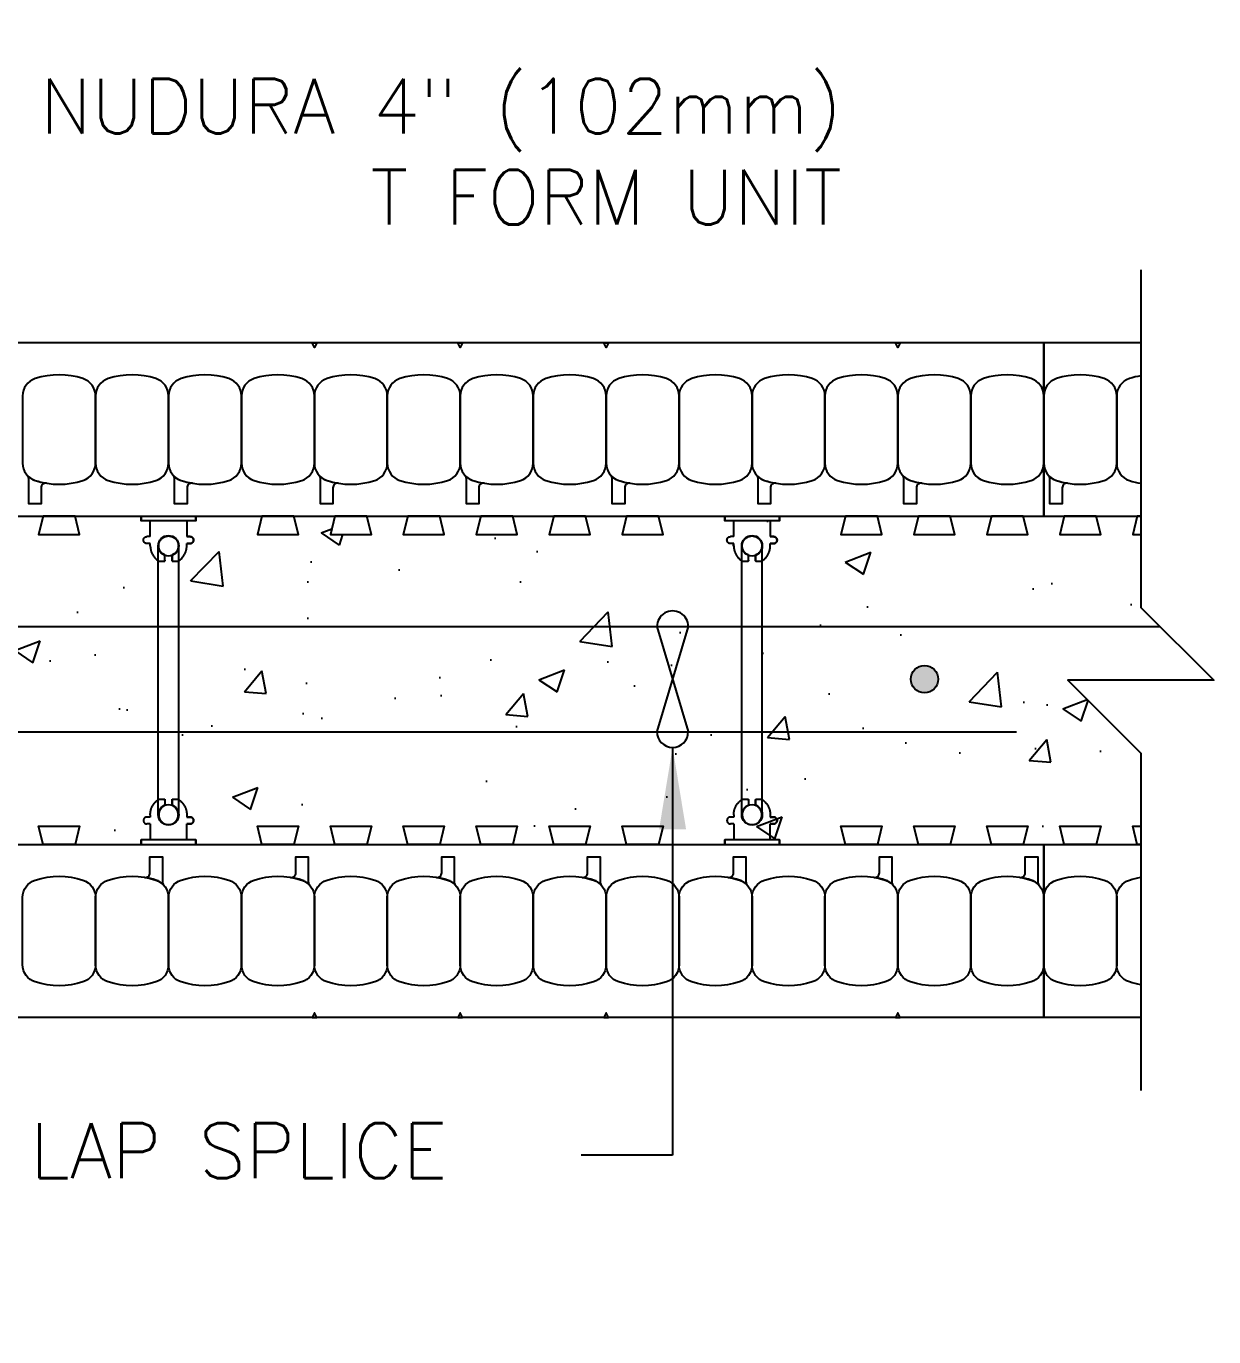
# Model space of a CAD drawing. Header units: inches. Extents: x 349.7 to 382.6, y 97.4 to 155.9.
# Drawn here: x 366.33 to 382.61, y 120.91 to 138.88 of the extents above; entities that cross this region are included whole.
import ezdxf

# ---------------------------------------------------------------- set-up
doc = ezdxf.new("R2010")
doc.units = ezdxf.units.IN
doc.header["$MEASUREMENT"] = 0
for name, color, linetype in [('HATCH', 12, 'Continuous'), ('line25', 2, 'Continuous'), ('LINE3', 3, 'Continuous'), ('LINE50', 5, 'Continuous'), ('LINE65', 3, 'Continuous'), ('LINE9', 9, 'Continuous'), ('TEXT', 4, 'Continuous')]:
    doc.layers.add(name, color=color, linetype=linetype)
doc.styles.add('DIM', font='romans.shx', dxfattribs={"width": 0.7})
doc.styles.add('ROMANS', font='romans.shx', dxfattribs={"height": 0.75})
doc.dimstyles.new('ext_12', dxfattribs={"dimscale": 12, "dimtxt": 0.09375, "dimasz": 0.09375, "dimexe": 0.09375, "dimexo": 0.0625, "dimgap": 0.0625, "dimtad": 1, "dimzin": 3, "dimdsep": 46, "dimlunit": 4, "dimtxsty": 'DIM', "dimcen": 0.09, "dimdle": 0.09375, "dimclrt": 4, "dimadec": 0, "dimazin": 0, "dimtfac": 1, "dimtmove": 2, "dimatfit": 3, "dimfxl": 0, "dimfrac": 2, "dimtolj": 1, "dimtzin": 0, "dimarcsym": 0})

# ---------------------------------------------------------------- blocks, each defined once
blk = doc.blocks.new('Connector')
at = {"layer": 'LINE9'}
for p, q in [((0.062, -0.375), (0.062, 0.375)), ((0.281, 0.25), (0.062, 0.25))]:
    blk.add_line(p, q, dxfattribs=at)
for points, weights in [([(0.007, 0.375), (0.004, 0.375), (0, 0.375)], [1, 0.972587069138, 0.950305488115]), ([(0.327, 0.343), (0.308, 0.343), (0.281, 0.317), (0.281, 0.297)], [1, 0.85355339, 0.85355339, 1]), ([(0.328, 0.343), (0.327, 0.343), (0.327, 0.343)], [1, 0.70710678, 1]), ([(0.375, 0.297), (0.375, 0.317), (0.348, 0.343), (0.329, 0.343)], [1, 0.85355339, 0.85355339, 1]), ([(0.406, 0.25), (0.546, 0.25), (0.619, 0.131)], [0.958404415409, 0.794674173519, 0.864651571113]), ([(0.619, 0.052), (0.612, 0.049), (0.604, 0.049)], [0.83615024178, 0.892081430621, 1]), ([(0.619, -0.131), (0.546, -0.25), (0.406, -0.25)], [0.864651574428, 0.794674169686, 0.958404415195]), ([(0.604, -0.049), (0.612, -0.049), (0.619, -0.052)], [1, 0.89208144177, 0.836150253337]), ([(0.281, -0.297), (0.281, -0.317), (0.308, -0.343), (0.327, -0.343)], [1, 0.85355339, 0.85355339, 1]), ([(0.327, -0.343), (0.281, -0.343), (0.281, -0.297)], [1, 0.70710678, 1]), ([(0.329, -0.343), (0.348, -0.343), (0.375, -0.317), (0.375, -0.297)], [1, 0.85355339, 0.85355339, 1]), ([(0.375, -0.297), (0.375, -0.343), (0.329, -0.343)], [1, 0.70710678, 1]), ([(0, -0.375), (0.004, -0.375), (0.007, -0.375)], [0.950305488115, 0.972587069138, 1])]:
    blk.add_rational_spline(points, weights, degree=2, dxfattribs=at)
for points, degree in [([(0, 0.375), (0.002, 0.375), (0.005, 0.375), (0.007, 0.375)], 3), ([(0.007, 0.375), (0.021, 0.375), (0.051, 0.375), (0.062, 0.375), (0.062, 0.375)], 3), ([(0.281, 0.25), (0.281, 0.297)], 1), ([(0.327, 0.343), (0.327, 0.343), (0.328, 0.343), (0.328, 0.343)], 3), ([(0.328, 0.343), (0.329, 0.343), (0.329, 0.343), (0.329, 0.343)], 3), ([(0.375, 0.25), (0.375, 0.297)], 1), ([(0.406, 0.25), (0.375, 0.25)], 1), ([(0.406, 0.25), (0.406, 0.25)], 1), ([(0.406, 0.25), (0.406, 0.25)], 1), ([(0.406, 0.25), (0.406, 0.25)], 1), ([(0.406, 0.25), (0.406, 0.25)], 1), ([(0.406, 0.25), (0.406, 0.25)], 1), ([(0.406, 0.25), (0.406, 0.25)], 1), ([(0.406, 0.25), (0.406, 0.25)], 1), ([(0.406, 0.25), (0.406, 0.25)], 1), ([(0.406, 0.25), (0.406, 0.25)], 1), ([(0.406, 0.25), (0.406, 0.25)], 1), ([(0.406, 0.25), (0.406, 0.25)], 1), ([(0.406, 0.25), (0.406, 0.25)], 1), ([(0.406, 0.25), (0.406, 0.25)], 1), ([(0.406, 0.25), (0.406, 0.25)], 1), ([(0.406, 0.25), (0.406, 0.25)], 1), ([(0.406, 0.25), (0.406, 0.25)], 1), ([(0.406, 0.25), (0.406, 0.25)], 1), ([(0.406, 0.25), (0.406, 0.25)], 1), ([(0.406, 0.25), (0.406, 0.25)], 1), ([(0.406, 0.25), (0.406, 0.25)], 1), ([(0.406, 0.25), (0.406, 0.25)], 1), ([(0.406, 0.25), (0.406, 0.25)], 1), ([(0.406, 0.25), (0.406, 0.25)], 1), ([(0.406, 0.25), (0.406, 0.25)], 1), ([(0.604, 0.049), (0.532, 0.049)], 1), ([(0.532, 0.049), (0.532, 0.049)], 1), ([(0.532, 0.049), (0.532, 0.049)], 1), ([(0.532, 0.049), (0.532, 0.049)], 1), ([(0.532, 0.049), (0.532, 0.049)], 1), ([(0.532, 0.049), (0.532, 0.049)], 1), ([(0.532, 0.049), (0.532, 0.049)], 1), ([(0.532, 0.049), (0.532, 0.049)], 1), ([(0.532, 0.049), (0.532, 0.049)], 1), ([(0.532, 0.049), (0.532, 0.049)], 1), ([(0.532, 0.049), (0.532, 0.049)], 1), ([(0.604, 0.049), (0.609, 0.049), (0.614, 0.05), (0.619, 0.052)], 3), ([(0.604, 0.049), (0.604, 0.049)], 1), ([(0.604, 0.049), (0.604, 0.049)], 1), ([(0.604, 0.049), (0.604, 0.049)], 1), ([(0.604, 0.049), (0.604, 0.049)], 1), ([(0.619, 0.131), (0.619, 0.052)], 1), ([(0.619, 0.131), (0.619, 0.131)], 1), ([(0.619, 0.131), (0.619, 0.131)], 1), ([(0.619, 0.131), (0.619, 0.131)], 1), ([(0.619, 0.131), (0.619, 0.131)], 1), ([(0.532, -0.049), (0.604, -0.049)], 1), ([(0.604, -0.049), (0.58, -0.049), (0.556, -0.049), (0.532, -0.049)], 3), ([(0.532, -0.049), (0.532, -0.049)], 1), ([(0.532, -0.049), (0.532, -0.049)], 1), ([(0.532, -0.049), (0.532, -0.049)], 1), ([(0.532, -0.049), (0.532, -0.049)], 1), ([(0.619, -0.052), (0.614, -0.05), (0.609, -0.049), (0.604, -0.049)], 3), ([(0.604, -0.049), (0.604, -0.049)], 1), ([(0.604, -0.049), (0.604, -0.049)], 1), ([(0.604, -0.049), (0.604, -0.049)], 1), ([(0.604, -0.049), (0.604, -0.049)], 1), ([(0.604, -0.049), (0.604, -0.049)], 1), ([(0.604, -0.049), (0.604, -0.049)], 1), ([(0.604, -0.049), (0.604, -0.049)], 1), ([(0.604, -0.049), (0.604, -0.049)], 1), ([(0.619, -0.052), (0.619, -0.131)], 1), ([(0.619, -0.131), (0.619, -0.131)], 1), ([(0.619, -0.131), (0.619, -0.131)], 1), ([(0.619, -0.131), (0.619, -0.131)], 1), ([(0.619, -0.131), (0.619, -0.131)], 1), ([(0.062, -0.25), (0.281, -0.25)], 1), ([(0.281, -0.297), (0.281, -0.25)], 1), ([(0.281, -0.25), (0.281, -0.297)], 1), ([(0.328, -0.343), (0.328, -0.343), (0.327, -0.343), (0.327, -0.343)], 3), ([(0.329, -0.343), (0.329, -0.343), (0.329, -0.343), (0.328, -0.343)], 3), ([(0.375, -0.25), (0.375, -0.297)], 1), ([(0.375, -0.297), (0.375, -0.25)], 1), ([(0.406, -0.25), (0.375, -0.25)], 1), ([(0.406, -0.25), (0.406, -0.25)], 1), ([(0.406, -0.25), (0.406, -0.25)], 1), ([(0.406, -0.25), (0.406, -0.25)], 1), ([(0.406, -0.25), (0.406, -0.25)], 1), ([(0.406, -0.25), (0.406, -0.25)], 1), ([(0.406, -0.25), (0.406, -0.25)], 1), ([(0.406, -0.25), (0.406, -0.25)], 1), ([(0.406, -0.25), (0.406, -0.25)], 1), ([(0.406, -0.25), (0.406, -0.25)], 1), ([(0.406, -0.25), (0.406, -0.25)], 1), ([(0.406, -0.25), (0.406, -0.25)], 1), ([(0.007, -0.375), (0.005, -0.375), (0.002, -0.375), (0, -0.375)], 3), ([(0.062, -0.375), (0.062, -0.375), (0.051, -0.375), (0.021, -0.375), (0.007, -0.375)], 3)]:
    blk.add_open_spline(points, degree=degree, dxfattribs=at)
for points, weights, knots in [([(0.062, 0.375), (0.062, 0.375), (0.046, 0.375), (0.03, 0.375), (0.007, 0.375)], [0.868718858569, 0.861102746415, 1, 0.861102734288, 0.868718859898], [0, 0, 0, 0.5, 0.5, 1, 1, 1]), ([(0.532, 0.049), (0.472, 0.203), (0.333, 0.113), (0.157, 0), (0.333, -0.113), (0.472, -0.203), (0.532, -0.049)], [0.899508922286, 0.599718215298, 1, 0.54226024, 1, 0.599718224335, 0.899508908749], [0, 0, 0, 0.318112, 0.318112, 0.681888, 0.681888, 1, 1, 1]), ([(0.007, -0.375), (0.03, -0.375), (0.046, -0.375), (0.062, -0.375), (0.062, -0.375)], [0.868718859319, 0.861102739573, 1, 0.861102742958, 0.868718858948], [0, 0, 0, 0.5, 0.5, 1, 1, 1])]:
    blk.add_rational_spline(points, weights, degree=2, knots=knots, dxfattribs=at)
blk = doc.blocks.new('WEB_4_CENTRE_TOP')
for p, q in [((3.688, 0.141), (0, 0.141)), ((3.688, -0.141), (0, -0.141))]:
    blk.add_line(p, q)
for centre in [(0, 0), (3.688, 0)]:
    blk.add_circle(centre, 0.141)

msp = doc.modelspace()

# ---------------------------------------------------------------- hatches: boundary and pattern name
at = {"layer": 'HATCH'}
h = msp.add_hatch(dxfattribs=at)
h.set_pattern_fill('AR-CONC', color=256, scale=0.5, style=0)
h.set_pattern_definition([(50, (82.9807, 17.8947), (3.5863, -0.31376), [0.375, -4.125]), (355, (82.9807, 17.8947), (-0.693757, 3.76096), [0.3, -3.3]), (100.4514, (83.2795, 17.8685), (2.892547, 3.447198), [0.3187, -3.50571]), (46.1842, (82.9807, 18.8947), (5.336205, -0.827595), [0.5625, -6.1875]), (96.6356, (83.4254, 18.8257), (4.67331, 4.87059), [0.47805, -5.258565]), (351.1842, (82.9807, 18.8947), (4.67331, 4.87059), [0.45, -4.95]), (21, (83.4807, 18.6447), (2.984535, -2.013094), [0.375, -4.125]), (326, (83.4807, 18.6447), (1.216577, 3.62575), [0.3, -3.3]), (71.4514, (83.7294, 18.477), (4.201113, 1.612652), [0.3187, -3.50571]), (37.5, (82.9807, 17.8947), (0.0607993, 1.6644693), [0, -3.26, 0, -3.35, 0, -3.3125]), (7.5, (82.9807, 17.8947), (1.315348, 1.972059), [0, -1.91, 0, -3.185, 0, -1.2625]), (327.5, (81.8657, 17.8947), (2.669112, -0.1127744), [0, -1.25, 0, -3.9, 0, -5.175]), (317.5, (81.3657, 17.8947), (2.915931, 0.500525), [0, -1.625, 0, -2.59, 0, -3.675])])
edge = h.paths.add_edge_path()
edge.add_line((381.6133, 127.9125), (381.6133, 128.9125))
edge.add_line((381.6133, 128.9125), (380.6133, 129.9125))
edge.add_line((380.6133, 129.9125), (382.6133, 129.9125))
edge.add_line((382.6133, 129.9125), (381.6133, 130.9125))
edge.add_line((381.6133, 130.9125), (381.6133, 131.9125))
edge.add_line((381.6133, 131.9125), (381.5011, 131.9125))
edge.add_line((381.5011, 131.9125), (381.5635, 132.1625))
edge.add_line((381.5635, 132.1625), (381.0011, 132.1625))
edge.add_line((381.0011, 132.1625), (381.0635, 131.9125))
edge.add_line((381.0635, 131.9125), (380.5011, 131.9125))
edge.add_line((380.5011, 131.9125), (380.5635, 132.1625))
edge.add_line((380.5635, 132.1625), (380.2823, 132.1625))
edge.add_line((380.2823, 132.1625), (380.0011, 132.1625))
edge.add_line((380.0011, 132.1625), (380.0635, 131.9125))
edge.add_line((380.0635, 131.9125), (379.5011, 131.9125))
edge.add_line((379.5011, 131.9125), (379.5635, 132.1625))
edge.add_line((379.5635, 132.1625), (379.0011, 132.1625))
edge.add_line((379.0011, 132.1625), (379.0635, 131.9125))
edge.add_line((379.0635, 131.9125), (378.5011, 131.9125))
edge.add_line((378.5011, 131.9125), (378.5635, 132.1625))
edge.add_line((378.5635, 132.1625), (378.0011, 132.1625))
edge.add_line((378.0011, 132.1625), (378.0635, 131.9125))
edge.add_line((378.0635, 131.9125), (377.5011, 131.9125))
edge.add_line((377.5011, 131.9125), (377.5635, 132.1625))
edge.add_line((377.5635, 132.1625), (375.0011, 132.1625))
edge.add_line((375.0011, 132.1625), (375.0635, 131.9125))
edge.add_line((375.0635, 131.9125), (374.5011, 131.9125))
edge.add_line((374.5011, 131.9125), (374.5635, 132.1625))
edge.add_line((374.5635, 132.1625), (374.0011, 132.1625))
edge.add_line((374.0011, 132.1625), (374.0635, 131.9125))
edge.add_line((374.0635, 131.9125), (373.5011, 131.9125))
edge.add_line((373.5011, 131.9125), (373.5635, 132.1625))
edge.add_line((373.5635, 132.1625), (373.0011, 132.1625))
edge.add_line((373.0011, 132.1625), (373.0635, 131.9125))
edge.add_line((373.0635, 131.9125), (372.5011, 131.9125))
edge.add_line((372.5011, 131.9125), (372.5635, 132.1625))
edge.add_line((372.5635, 132.1625), (372.0011, 132.1625))
edge.add_line((372.0011, 132.1625), (372.0635, 131.9125))
edge.add_line((372.0635, 131.9125), (371.5011, 131.9125))
edge.add_line((371.5011, 131.9125), (371.5635, 132.1625))
edge.add_line((371.5635, 132.1625), (371.0011, 132.1625))
edge.add_line((371.0011, 132.1625), (371.0635, 131.9125))
edge.add_line((371.0635, 131.9125), (370.5011, 131.9125))
edge.add_line((370.5011, 131.9125), (370.5635, 132.1625))
edge.add_line((370.5635, 132.1625), (370.0011, 132.1625))
edge.add_line((370.0011, 132.1625), (370.0635, 131.9125))
edge.add_line((370.0635, 131.9125), (369.5011, 131.9125))
edge.add_line((369.5011, 131.9125), (369.5635, 132.1625))
edge.add_line((369.5635, 132.1625), (367.0011, 132.1625))
edge.add_line((367.0011, 132.1625), (367.0635, 131.9125))
edge.add_line((367.0635, 131.9125), (366.5011, 131.9125))
edge.add_line((366.5011, 131.9125), (366.5635, 132.1625))
edge.add_line((366.5635, 132.1625), (366.0011, 132.1625))
edge.add_line((366.0011, 132.1625), (366.0635, 131.9125))
edge.add_line((366.0635, 131.9125), (365.5011, 131.9125))
edge.add_line((365.5011, 131.9125), (365.5635, 132.1625))
edge.add_line((365.5635, 132.1625), (365.0011, 132.1625))
edge.add_line((365.0011, 132.1625), (365.0635, 131.9125))
edge.add_line((365.0635, 131.9125), (364.5011, 131.9125))
edge.add_line((364.5011, 131.9125), (364.5635, 132.1625))
edge.add_line((364.5635, 132.1625), (364.0011, 132.1625))
edge.add_line((364.0011, 132.1625), (364.0635, 131.9125))
edge.add_line((364.0635, 131.9125), (363.5011, 131.9125))
edge.add_line((363.5011, 131.9125), (363.5635, 132.1625))
edge.add_line((363.5635, 132.1625), (363.0011, 132.1625))
edge.add_line((363.0011, 132.1625), (363.0635, 131.9125))
edge.add_line((363.0635, 131.9125), (362.5011, 131.9125))
edge.add_line((362.5011, 131.9125), (362.5635, 132.1625))
edge.add_line((362.5635, 132.1625), (362.0011, 132.1625))
edge.add_line((362.0011, 132.1625), (362.0635, 131.9125))
edge.add_line((362.0635, 131.9125), (361.5011, 131.9125))
edge.add_line((361.5011, 131.9125), (361.5635, 132.1625))
edge.add_line((361.5635, 132.1625), (358.7823, 132.1625))
edge.add_arc((358.7823, 133.4125), 1.25, 180, 270, ccw=False)
edge.add_line((357.5323, 133.4125), (357.5323, 136.1936))
edge.add_line((357.5323, 136.1936), (357.2823, 136.1313))
edge.add_line((357.2823, 136.1313), (357.2823, 136.6936))
edge.add_line((357.2823, 136.6936), (357.5323, 136.6313))
edge.add_line((357.5323, 136.6313), (357.5323, 137.1936))
edge.add_line((357.5323, 137.1936), (357.2823, 137.1313))
edge.add_line((357.2823, 137.1313), (357.2823, 137.6936))
edge.add_line((357.2823, 137.6936), (357.5323, 137.6313))
edge.add_line((357.5323, 137.6313), (357.5323, 138.1936))
edge.add_line((357.5323, 138.1936), (357.2823, 138.1313))
edge.add_line((357.2823, 138.1313), (357.2823, 138.6936))
edge.add_line((357.2823, 138.6936), (357.5323, 138.6313))
edge.add_line((357.5323, 138.6313), (357.5323, 139.1936))
edge.add_line((357.5323, 139.1936), (357.2823, 139.1313))
edge.add_line((357.2823, 139.1313), (357.2823, 139.6936))
edge.add_line((357.2823, 139.6936), (357.5323, 139.6313))
edge.add_line((357.5323, 139.6313), (357.5323, 140.1936))
edge.add_line((357.5323, 140.1936), (357.2823, 140.1313))
edge.add_line((357.2823, 140.1313), (357.2823, 140.6936))
edge.add_line((357.2823, 140.6936), (357.5323, 140.6313))
edge.add_line((357.5323, 140.6313), (357.5323, 141.1936))
edge.add_line((357.5323, 141.1936), (357.2823, 141.1313))
edge.add_line((357.2823, 141.1313), (357.2823, 141.6936))
edge.add_line((357.2823, 141.6936), (357.5323, 141.6313))
edge.add_line((357.5323, 141.6313), (357.5323, 144.1936))
edge.add_line((357.5323, 144.1936), (357.2823, 144.1313))
edge.add_line((357.2823, 144.1313), (357.2823, 144.6936))
edge.add_line((357.2823, 144.6936), (357.5323, 144.6313))
edge.add_line((357.5323, 144.6313), (357.5323, 145.1936))
edge.add_line((357.5323, 145.1936), (357.2823, 145.1313))
edge.add_line((357.2823, 145.1313), (357.2823, 145.6936))
edge.add_line((357.2823, 145.6936), (357.5323, 145.6313))
edge.add_line((357.5323, 145.6313), (357.5323, 146.1936))
edge.add_line((357.5323, 146.1936), (357.2823, 146.1313))
edge.add_line((357.2823, 146.1313), (357.2823, 146.6936))
edge.add_line((357.2823, 146.6936), (357.5323, 146.6313))
edge.add_line((357.5323, 146.6313), (357.5323, 147.1936))
edge.add_line((357.5323, 147.1936), (357.2823, 147.1313))
edge.add_line((357.2823, 147.1313), (357.2823, 147.6936))
edge.add_line((357.2823, 147.6936), (357.5323, 147.6313))
edge.add_line((357.5323, 147.6313), (357.5323, 148.1936))
edge.add_line((357.5323, 148.1936), (357.2823, 148.1313))
edge.add_line((357.2823, 148.1313), (357.2823, 148.6936))
edge.add_line((357.2823, 148.6936), (357.5323, 148.6313))
edge.add_line((357.5323, 148.6313), (357.5323, 149.1936))
edge.add_line((357.5323, 149.1936), (357.2823, 149.1313))
edge.add_line((357.2823, 149.1313), (357.2823, 149.6936))
edge.add_line((357.2823, 149.6936), (357.5323, 149.6313))
edge.add_line((357.5323, 149.6313), (357.5323, 152.1936))
edge.add_line((357.5323, 152.1936), (357.2823, 152.1313))
edge.add_line((357.2823, 152.1313), (357.2823, 152.6936))
edge.add_line((357.2823, 152.6936), (357.5323, 152.6313))
edge.add_line((357.5323, 152.6313), (357.5323, 153.1936))
edge.add_line((357.5323, 153.1936), (357.2823, 153.1313))
edge.add_line((357.2823, 153.1313), (357.2823, 153.6936))
edge.add_line((357.2823, 153.6936), (357.5323, 153.6313))
edge.add_line((357.5323, 153.6313), (357.5323, 154.1936))
edge.add_line((357.5323, 154.1936), (357.2823, 154.1313))
edge.add_line((357.2823, 154.1313), (357.2823, 154.6936))
edge.add_line((357.2823, 154.6936), (357.5323, 154.6313))
edge.add_line((357.5323, 154.6313), (357.5323, 154.9125))
edge.add_line((357.5323, 154.9125), (356.2822, 154.9125))
edge.add_line((356.2822, 154.9125), (355.2822, 153.9125))
edge.add_line((355.2822, 153.9125), (355.2822, 155.9125))
edge.add_line((355.2822, 155.9125), (354.2822, 154.9125))
edge.add_line((354.2822, 154.9125), (353.0323, 154.9125))
edge.add_line((353.0323, 154.9125), (353.0323, 154.6313))
edge.add_line((353.0323, 154.6313), (353.2823, 154.6936))
edge.add_line((353.2823, 154.6936), (353.2823, 154.1313))
edge.add_line((353.2823, 154.1313), (353.0323, 154.1936))
edge.add_line((353.0323, 154.1936), (353.0323, 153.6313))
edge.add_line((353.0323, 153.6313), (353.2823, 153.6936))
edge.add_line((353.2823, 153.6936), (353.2823, 153.1313))
edge.add_line((353.2823, 153.1313), (353.0323, 153.1936))
edge.add_line((353.0323, 153.1936), (353.0323, 152.6313))
edge.add_line((353.0323, 152.6313), (353.2823, 152.6936))
edge.add_line((353.2823, 152.6936), (353.2823, 152.1313))
edge.add_line((353.2823, 152.1313), (353.0323, 152.1936))
edge.add_line((353.0323, 152.1936), (353.0323, 149.6313))
edge.add_line((353.0323, 149.6313), (353.2823, 149.6936))
edge.add_line((353.2823, 149.6936), (353.2823, 149.1313))
edge.add_line((353.2823, 149.1313), (353.0323, 149.1936))
edge.add_line((353.0323, 149.1936), (353.0323, 148.6313))
edge.add_line((353.0323, 148.6313), (353.2823, 148.6936))
edge.add_line((353.2823, 148.6936), (353.2823, 148.1313))
edge.add_line((353.2823, 148.1313), (353.0323, 148.1936))
edge.add_line((353.0323, 148.1936), (353.0323, 147.6313))
edge.add_line((353.0323, 147.6313), (353.2823, 147.6936))
edge.add_line((353.2823, 147.6936), (353.2823, 147.1313))
edge.add_line((353.2823, 147.1313), (353.0323, 147.1936))
edge.add_line((353.0323, 147.1936), (353.0323, 146.6313))
edge.add_line((353.0323, 146.6313), (353.2823, 146.6936))
edge.add_line((353.2823, 146.6936), (353.2823, 146.1313))
edge.add_line((353.2823, 146.1313), (353.0323, 146.1936))
edge.add_line((353.0323, 146.1936), (353.0323, 145.6313))
edge.add_line((353.0323, 145.6313), (353.2823, 145.6936))
edge.add_line((353.2823, 145.6936), (353.2823, 145.1313))
edge.add_line((353.2823, 145.1313), (353.0323, 145.1936))
edge.add_line((353.0323, 145.1936), (353.0323, 144.6313))
edge.add_line((353.0323, 144.6313), (353.2823, 144.6936))
edge.add_line((353.2823, 144.6936), (353.2823, 144.1313))
edge.add_line((353.2823, 144.1313), (353.0323, 144.1936))
edge.add_line((353.0323, 144.1936), (353.0323, 141.6313))
edge.add_line((353.0323, 141.6313), (353.2823, 141.6936))
edge.add_line((353.2823, 141.6936), (353.2823, 141.1313))
edge.add_line((353.2823, 141.1313), (353.0323, 141.1936))
edge.add_line((353.0323, 141.1936), (353.0323, 140.6313))
edge.add_line((353.0323, 140.6313), (353.2823, 140.6936))
edge.add_line((353.2823, 140.6936), (353.2823, 140.1313))
edge.add_line((353.2823, 140.1313), (353.0323, 140.1936))
edge.add_line((353.0323, 140.1936), (353.0323, 139.6313))
edge.add_line((353.0323, 139.6313), (353.2823, 139.6936))
edge.add_line((353.2823, 139.6936), (353.2823, 139.1313))
edge.add_line((353.2823, 139.1313), (353.0323, 139.1936))
edge.add_line((353.0323, 139.1936), (353.0323, 138.9125))
edge.add_line((353.0323, 138.9125), (353.0323, 138.9125))
edge.add_line((353.0323, 138.9125), (353.0323, 138.6313))
edge.add_line((353.0323, 138.6313), (353.2823, 138.6936))
edge.add_line((353.2823, 138.6936), (353.2823, 138.1313))
edge.add_line((353.2823, 138.1313), (353.0323, 138.1936))
edge.add_line((353.0323, 138.1936), (353.0323, 137.6313))
edge.add_line((353.0323, 137.6313), (353.2823, 137.6936))
edge.add_line((353.2823, 137.6936), (353.2823, 137.1313))
edge.add_line((353.2823, 137.1313), (353.0323, 137.1936))
edge.add_line((353.0323, 137.1936), (353.0323, 136.6313))
edge.add_line((353.0323, 136.6313), (353.2823, 136.6936))
edge.add_line((353.2823, 136.6936), (353.2823, 136.1313))
edge.add_line((353.2823, 136.1313), (353.0323, 136.1936))
edge.add_line((353.0323, 136.1936), (353.0323, 133.9125))
edge.add_line((353.0323, 133.9125), (353.4073, 133.9125))
edge.add_arc((359.2982, 134.4776), 5.918, 185.47947, 223.26364)
edge.add_arc((353.5323, 129.051), 2, 25.51609, 43.26364, ccw=False)
edge.add_arc((353.5323, 130.774), 2, 316.73636, 334.48391, ccw=False)
edge.add_arc((359.2982, 125.3474), 5.918, 136.73636, 174.52053)
edge.add_line((353.4073, 125.9125), (353.0323, 125.9125))
edge.add_line((353.0323, 125.9125), (353.0323, 123.6313))
edge.add_line((353.0323, 123.6313), (353.2823, 123.6936))
edge.add_line((353.2823, 123.6936), (353.2823, 123.1313))
edge.add_line((353.2823, 123.1313), (353.0323, 123.1936))
edge.add_line((353.0323, 123.1936), (353.0323, 122.6313))
edge.add_line((353.0323, 122.6313), (353.2823, 122.6936))
edge.add_line((353.2823, 122.6936), (353.2823, 122.1313))
edge.add_line((353.2823, 122.1313), (353.0323, 122.1936))
edge.add_line((353.0323, 122.1936), (353.0323, 121.6313))
edge.add_line((353.0323, 121.6313), (353.2823, 121.6936))
edge.add_line((353.2823, 121.6936), (353.2823, 121.1313))
edge.add_line((353.2823, 121.1313), (353.0323, 121.1936))
edge.add_line((353.0323, 121.1936), (353.0323, 120.9125))
edge.add_line((353.0323, 120.9125), (353.0323, 120.9125))
edge.add_line((353.0323, 120.9125), (353.0323, 120.6313))
edge.add_line((353.0323, 120.6313), (353.2823, 120.6936))
edge.add_line((353.2823, 120.6936), (353.2823, 120.1313))
edge.add_line((353.2823, 120.1313), (353.0323, 120.1936))
edge.add_line((353.0323, 120.1936), (353.0323, 119.6313))
edge.add_line((353.0323, 119.6313), (353.2823, 119.6936))
edge.add_line((353.2823, 119.6936), (353.2823, 119.1313))
edge.add_line((353.2823, 119.1313), (353.0323, 119.1936))
edge.add_line((353.0323, 119.1936), (353.0323, 118.6313))
edge.add_line((353.0323, 118.6313), (353.2823, 118.6936))
edge.add_line((353.2823, 118.6936), (353.2823, 118.1313))
edge.add_line((353.2823, 118.1313), (353.0323, 118.1936))
edge.add_line((353.0323, 118.1936), (353.0323, 115.6313))
edge.add_line((353.0323, 115.6313), (353.2823, 115.6936))
edge.add_line((353.2823, 115.6936), (353.2823, 115.1313))
edge.add_line((353.2823, 115.1313), (353.0323, 115.1936))
edge.add_line((353.0323, 115.1936), (353.0323, 114.6313))
edge.add_line((353.0323, 114.6313), (353.2823, 114.6936))
edge.add_line((353.2823, 114.6936), (353.2823, 114.1313))
edge.add_line((353.2823, 114.1313), (353.0323, 114.1936))
edge.add_line((353.0323, 114.1936), (353.0323, 113.6313))
edge.add_line((353.0323, 113.6313), (353.2823, 113.6936))
edge.add_line((353.2823, 113.6936), (353.2823, 113.1313))
edge.add_line((353.2823, 113.1313), (353.0323, 113.1936))
edge.add_line((353.0323, 113.1936), (353.0323, 112.6313))
edge.add_line((353.0323, 112.6313), (353.2823, 112.6936))
edge.add_line((353.2823, 112.6936), (353.2823, 112.1313))
edge.add_line((353.2823, 112.1313), (353.0323, 112.1936))
edge.add_line((353.0323, 112.1936), (353.0323, 111.6313))
edge.add_line((353.0323, 111.6313), (353.2823, 111.6936))
edge.add_line((353.2823, 111.6936), (353.2823, 111.1313))
edge.add_line((353.2823, 111.1313), (353.0323, 111.1936))
edge.add_line((353.0323, 111.1936), (353.0323, 110.6313))
edge.add_line((353.0323, 110.6313), (353.2823, 110.6936))
edge.add_line((353.2823, 110.6936), (353.2823, 110.1313))
edge.add_line((353.2823, 110.1313), (353.0323, 110.1936))
edge.add_line((353.0323, 110.1936), (353.0323, 107.6313))
edge.add_line((353.0323, 107.6313), (353.2823, 107.6936))
edge.add_line((353.2823, 107.6936), (353.2823, 107.1313))
edge.add_line((353.2823, 107.1313), (353.0323, 107.1936))
edge.add_line((353.0323, 107.1936), (353.0323, 106.6313))
edge.add_line((353.0323, 106.6313), (353.2823, 106.6936))
edge.add_line((353.2823, 106.6936), (353.2823, 106.1313))
edge.add_line((353.2823, 106.1313), (353.0323, 106.1936))
edge.add_line((353.0323, 106.1936), (353.0323, 105.6313))
edge.add_line((353.0323, 105.6313), (353.2823, 105.6936))
edge.add_line((353.2823, 105.6936), (353.2823, 105.1313))
edge.add_line((353.2823, 105.1313), (353.0323, 105.1936))
edge.add_line((353.0323, 105.1936), (353.0323, 104.9125))
edge.add_line((353.0323, 104.9125), (354.2823, 104.9125))
edge.add_line((354.2823, 104.9125), (355.2823, 105.9125))
edge.add_line((355.2823, 105.9125), (355.2823, 103.9125))
edge.add_line((355.2823, 103.9125), (356.2823, 104.9125))
edge.add_line((356.2823, 104.9125), (357.5323, 104.9125))
edge.add_line((357.5323, 104.9125), (357.5323, 105.1936))
edge.add_line((357.5323, 105.1936), (357.2823, 105.1313))
edge.add_line((357.2823, 105.1313), (357.2823, 105.6936))
edge.add_line((357.2823, 105.6936), (357.5323, 105.6313))
edge.add_line((357.5323, 105.6313), (357.5323, 106.1936))
edge.add_line((357.5323, 106.1936), (357.2823, 106.1313))
edge.add_line((357.2823, 106.1313), (357.2823, 106.6936))
edge.add_line((357.2823, 106.6936), (357.5323, 106.6313))
edge.add_line((357.5323, 106.6313), (357.5323, 107.1936))
edge.add_line((357.5323, 107.1936), (357.2823, 107.1313))
edge.add_line((357.2823, 107.1313), (357.2823, 107.6936))
edge.add_line((357.2823, 107.6936), (357.5323, 107.6313))
edge.add_line((357.5323, 107.6313), (357.5323, 110.1936))
edge.add_line((357.5323, 110.1936), (357.2823, 110.1313))
edge.add_line((357.2823, 110.1313), (357.2823, 110.6936))
edge.add_line((357.2823, 110.6936), (357.5323, 110.6313))
edge.add_line((357.5323, 110.6313), (357.5323, 111.1936))
edge.add_line((357.5323, 111.1936), (357.2823, 111.1313))
edge.add_line((357.2823, 111.1313), (357.2823, 111.6936))
edge.add_line((357.2823, 111.6936), (357.5323, 111.6313))
edge.add_line((357.5323, 111.6313), (357.5323, 112.1936))
edge.add_line((357.5323, 112.1936), (357.2823, 112.1313))
edge.add_line((357.2823, 112.1313), (357.2823, 112.6936))
edge.add_line((357.2823, 112.6936), (357.5323, 112.6313))
edge.add_line((357.5323, 112.6313), (357.5323, 113.1936))
edge.add_line((357.5323, 113.1936), (357.2823, 113.1313))
edge.add_line((357.2823, 113.1313), (357.2823, 113.6936))
edge.add_line((357.2823, 113.6936), (357.5323, 113.6313))
edge.add_line((357.5323, 113.6313), (357.5323, 114.1936))
edge.add_line((357.5323, 114.1936), (357.2823, 114.1313))
edge.add_line((357.2823, 114.1313), (357.2823, 114.6936))
edge.add_line((357.2823, 114.6936), (357.5323, 114.6313))
edge.add_line((357.5323, 114.6313), (357.5323, 115.1936))
edge.add_line((357.5323, 115.1936), (357.2823, 115.1313))
edge.add_line((357.2823, 115.1313), (357.2823, 115.6936))
edge.add_line((357.2823, 115.6936), (357.5323, 115.6313))
edge.add_line((357.5323, 115.6313), (357.5323, 118.1936))
edge.add_line((357.5323, 118.1936), (357.2823, 118.1313))
edge.add_line((357.2823, 118.1313), (357.2823, 118.6936))
edge.add_line((357.2823, 118.6936), (357.5323, 118.6313))
edge.add_line((357.5323, 118.6313), (357.5323, 119.1936))
edge.add_line((357.5323, 119.1936), (357.2823, 119.1313))
edge.add_line((357.2823, 119.1313), (357.2823, 119.6936))
edge.add_line((357.2823, 119.6936), (357.5323, 119.6313))
edge.add_line((357.5323, 119.6313), (357.5323, 120.1936))
edge.add_line((357.5323, 120.1936), (357.2823, 120.1313))
edge.add_line((357.2823, 120.1313), (357.2823, 120.6936))
edge.add_line((357.2823, 120.6936), (357.5323, 120.6313))
edge.add_line((357.5323, 120.6313), (357.5323, 121.1936))
edge.add_line((357.5323, 121.1936), (357.2823, 121.1313))
edge.add_line((357.2823, 121.1313), (357.2823, 121.6936))
edge.add_line((357.2823, 121.6936), (357.5323, 121.6313))
edge.add_line((357.5323, 121.6313), (357.5323, 122.1936))
edge.add_line((357.5323, 122.1936), (357.2823, 122.1313))
edge.add_line((357.2823, 122.1313), (357.2823, 122.6936))
edge.add_line((357.2823, 122.6936), (357.5323, 122.6313))
edge.add_line((357.5323, 122.6313), (357.5323, 123.1936))
edge.add_line((357.5323, 123.1936), (357.2823, 123.1313))
edge.add_line((357.2823, 123.1313), (357.2823, 123.6936))
edge.add_line((357.2823, 123.6936), (357.5323, 123.6313))
edge.add_line((357.5323, 123.6313), (357.5323, 126.4125))
edge.add_arc((358.7823, 126.4125), 1.25, 90, 180, ccw=False)
edge.add_line((358.7823, 127.6625), (361.5635, 127.6625))
edge.add_line((361.5635, 127.6625), (361.5011, 127.9125))
edge.add_line((361.5011, 127.9125), (362.0635, 127.9125))
edge.add_line((362.0635, 127.9125), (362.0011, 127.6625))
edge.add_line((362.0011, 127.6625), (362.5635, 127.6625))
edge.add_line((362.5635, 127.6625), (362.5011, 127.9125))
edge.add_line((362.5011, 127.9125), (363.0635, 127.9125))
edge.add_line((363.0635, 127.9125), (363.0011, 127.6625))
edge.add_line((363.0011, 127.6625), (363.5635, 127.6625))
edge.add_line((363.5635, 127.6625), (363.5011, 127.9125))
edge.add_line((363.5011, 127.9125), (364.0635, 127.9125))
edge.add_line((364.0635, 127.9125), (364.0011, 127.6625))
edge.add_line((364.0011, 127.6625), (364.5635, 127.6625))
edge.add_line((364.5635, 127.6625), (364.5011, 127.9125))
edge.add_line((364.5011, 127.9125), (365.0635, 127.9125))
edge.add_line((365.0635, 127.9125), (365.0011, 127.6625))
edge.add_line((365.0011, 127.6625), (365.5635, 127.6625))
edge.add_line((365.5635, 127.6625), (365.5011, 127.9125))
edge.add_line((365.5011, 127.9125), (366.0635, 127.9125))
edge.add_line((366.0635, 127.9125), (366.0011, 127.6625))
edge.add_line((366.0011, 127.6625), (366.5635, 127.6625))
edge.add_line((366.5635, 127.6625), (366.5011, 127.9125))
edge.add_line((366.5011, 127.9125), (367.0635, 127.9125))
edge.add_line((367.0635, 127.9125), (367.0011, 127.6625))
edge.add_line((367.0011, 127.6625), (369.5635, 127.6625))
edge.add_line((369.5635, 127.6625), (369.5011, 127.9125))
edge.add_line((369.5011, 127.9125), (370.0635, 127.9125))
edge.add_line((370.0635, 127.9125), (370.0011, 127.6625))
edge.add_line((370.0011, 127.6625), (370.5635, 127.6625))
edge.add_line((370.5635, 127.6625), (370.5011, 127.9125))
edge.add_line((370.5011, 127.9125), (371.0635, 127.9125))
edge.add_line((371.0635, 127.9125), (371.0011, 127.6625))
edge.add_line((371.0011, 127.6625), (371.5635, 127.6625))
edge.add_line((371.5635, 127.6625), (371.5011, 127.9125))
edge.add_line((371.5011, 127.9125), (372.0635, 127.9125))
edge.add_line((372.0635, 127.9125), (372.0011, 127.6625))
edge.add_line((372.0011, 127.6625), (372.5635, 127.6625))
edge.add_line((372.5635, 127.6625), (372.5011, 127.9125))
edge.add_line((372.5011, 127.9125), (373.0635, 127.9125))
edge.add_line((373.0635, 127.9125), (373.0011, 127.6625))
edge.add_line((373.0011, 127.6625), (373.5635, 127.6625))
edge.add_line((373.5635, 127.6625), (373.5011, 127.9125))
edge.add_line((373.5011, 127.9125), (374.0635, 127.9125))
edge.add_line((374.0635, 127.9125), (374.0011, 127.6625))
edge.add_line((374.0011, 127.6625), (374.5635, 127.6625))
edge.add_line((374.5635, 127.6625), (374.5011, 127.9125))
edge.add_line((374.5011, 127.9125), (375.0635, 127.9125))
edge.add_line((375.0635, 127.9125), (375.0011, 127.6625))
edge.add_line((375.0011, 127.6625), (377.5635, 127.6625))
edge.add_line((377.5635, 127.6625), (377.5011, 127.9125))
edge.add_line((377.5011, 127.9125), (378.0635, 127.9125))
edge.add_line((378.0635, 127.9125), (378.0011, 127.6625))
edge.add_line((378.0011, 127.6625), (378.5635, 127.6625))
edge.add_line((378.5635, 127.6625), (378.5011, 127.9125))
edge.add_line((378.5011, 127.9125), (379.0635, 127.9125))
edge.add_line((379.0635, 127.9125), (379.0011, 127.6625))
edge.add_line((379.0011, 127.6625), (379.5635, 127.6625))
edge.add_line((379.5635, 127.6625), (379.5011, 127.9125))
edge.add_line((379.5011, 127.9125), (380.0635, 127.9125))
edge.add_line((380.0635, 127.9125), (380.0011, 127.6625))
edge.add_line((380.0011, 127.6625), (380.5635, 127.6625))
edge.add_line((380.5635, 127.6625), (380.5011, 127.9125))
edge.add_line((380.5011, 127.9125), (381.0635, 127.9125))
edge.add_line((381.0635, 127.9125), (381.0011, 127.6625))
edge.add_line((381.0011, 127.6625), (381.5635, 127.6625))
edge.add_line((381.5635, 127.6625), (381.5011, 127.9125))
edge.add_line((381.5011, 127.9125), (381.6133, 127.9125))
at = {"layer": 'LINE3'}
msp.add_hatch(color=256, dxfattribs=at).paths.add_polyline_path([(378.8336, 129.928, 1), (378.4586, 129.928, 1)])

# ---------------------------------------------------------------- linework, layer by layer
at = {"layer": 'line25'}
for p, q in [((358.7823, 132.1625), (380.2823, 132.1625)), ((380.2823, 132.1625), (381.6133, 132.1625)), ((375.4083, 130.649), (374.9784, 129.2082)), ((374.9784, 130.649), (375.4083, 129.2082)), ((358.7823, 127.6625), (380.2823, 127.6625)), ((380.2823, 127.6625), (381.6133, 127.6625))]:
    msp.add_line(p, q, dxfattribs=at)
for points in [[(366.5635, 132.1625), (366.5011, 131.9125), (367.0635, 131.9125), (367.0011, 132.1625)], [(369.5635, 132.1625), (369.5011, 131.9125), (370.0635, 131.9125), (370.0011, 132.1625)], [(370.5635, 132.1625), (370.5011, 131.9125), (371.0635, 131.9125), (371.0011, 132.1625)], [(371.5635, 132.1625), (371.5011, 131.9125), (372.0635, 131.9125), (372.0011, 132.1625)], [(372.5635, 132.1625), (372.5011, 131.9125), (373.0635, 131.9125), (373.0011, 132.1625)], [(373.5635, 132.1625), (373.5011, 131.9125), (374.0635, 131.9125), (374.0011, 132.1625)], [(374.5635, 132.1625), (374.5011, 131.9125), (375.0635, 131.9125), (375.0011, 132.1625)], [(377.5635, 132.1625), (377.5011, 131.9125), (378.0635, 131.9125), (378.0011, 132.1625)], [(378.5635, 132.1625), (378.5011, 131.9125), (379.0635, 131.9125), (379.0011, 132.1625)], [(379.5635, 132.1625), (379.5011, 131.9125), (380.0635, 131.9125), (380.0011, 132.1625)], [(380.5635, 132.1625), (380.5011, 131.9125), (381.0635, 131.9125), (381.0011, 132.1625)], [(366.5635, 127.6625), (366.5011, 127.9125), (367.0635, 127.9125), (367.0011, 127.6625)], [(369.5635, 127.6625), (369.5011, 127.9125), (370.0635, 127.9125), (370.0011, 127.6625)], [(370.5635, 127.6625), (370.5011, 127.9125), (371.0635, 127.9125), (371.0011, 127.6625)], [(371.5635, 127.6625), (371.5011, 127.9125), (372.0635, 127.9125), (372.0011, 127.6625)], [(372.5635, 127.6625), (372.5011, 127.9125), (373.0635, 127.9125), (373.0011, 127.6625)], [(373.5635, 127.6625), (373.5011, 127.9125), (374.0635, 127.9125), (374.0011, 127.6625)], [(374.5635, 127.6625), (374.5011, 127.9125), (375.0635, 127.9125), (375.0011, 127.6625)], [(377.5635, 127.6625), (377.5011, 127.9125), (378.0635, 127.9125), (378.0011, 127.6625)], [(378.5635, 127.6625), (378.5011, 127.9125), (379.0635, 127.9125), (379.0011, 127.6625)], [(379.5635, 127.6625), (379.5011, 127.9125), (380.0635, 127.9125), (380.0011, 127.6625)], [(380.5635, 127.6625), (380.5011, 127.9125), (381.0635, 127.9125), (381.0011, 127.6625)]]:
    msp.add_lwpolyline(points, close=True, dxfattribs=at)
for points in [[(381.6133, 132.1625), (381.5635, 132.1625), (381.5011, 131.9125), (381.6133, 131.9125)], [(381.6133, 127.6625), (381.5635, 127.6625), (381.5011, 127.9125), (381.6133, 127.9125)]]:
    msp.add_lwpolyline(points, dxfattribs=at)
for centre, start, end in [((375.1934, 130.649), 360, 180.00001), ((375.1934, 129.2082), 180, 360)]:
    msp.add_arc(centre, 0.2149, start, end, dxfattribs=at)
at = {"layer": 'LINE3'}
msp.add_circle((378.6461, 129.928), 0.1875, dxfattribs=at)
at = {"layer": 'LINE50'}
for p, q in [((380.2823, 134.5375), (359.9073, 134.5375)), ((380.2823, 134.5375), (380.2823, 132.1625)), ((380.2823, 132.1625), (380.2823, 134.5375)), ((381.6133, 134.5375), (380.2823, 134.5375)), ((380.2823, 125.2875), (380.2823, 127.6625)), ((380.2823, 127.6625), (380.2823, 125.2875)), ((380.2823, 125.2875), (359.9073, 125.2875)), ((381.6133, 125.2875), (380.2823, 125.2875))]:
    msp.add_line(p, q, dxfattribs=at)
at = {"layer": 'LINE65', "flags": 128}
for points in [[(359.9072, 130.649), (381.8768, 130.649)], [(355.5178, 129.207), (379.9072, 129.207)]]:
    msp.add_lwpolyline(points, dxfattribs=at)
at = {"layer": 'LINE9', "flags": 128}
msp.add_lwpolyline([(381.6133, 135.5375), (381.6133, 130.9125), (382.6133, 129.9125), (380.6133, 129.9125), (381.6133, 128.9125), (381.6133, 124.2875)], dxfattribs=at)
at = {"layer": 'LINE9'}
for points in [[(370.3135, 134.5375), (370.2823, 134.473), (370.251, 134.5375)], [(372.3135, 134.5375), (372.2823, 134.473), (372.251, 134.5375)], [(374.3135, 134.5375), (374.2823, 134.473), (374.251, 134.5375)], [(378.3135, 134.5375), (378.2823, 134.473), (378.251, 134.5375)], [(370.3135, 125.2875), (370.2823, 125.352), (370.251, 125.2875)], [(372.3135, 125.2875), (372.2823, 125.352), (372.251, 125.2875)], [(374.3135, 125.2875), (374.2823, 125.352), (374.251, 125.2875)], [(378.3135, 125.2875), (378.2823, 125.352), (378.251, 125.2875)]]:
    msp.add_lwpolyline(points, close=True, dxfattribs=at)
for points in [[(366.4554, 132.6515, 0.1576708), (367.1092, 132.6515, 0.3253046), (367.2823, 132.8894), (367.2823, 133.8106, 0.3253046), (367.1092, 134.0484, 0.1576708), (366.4554, 134.0484, 0.3253046), (366.2823, 133.8106), (366.2823, 132.8894, 0.3253046)], [(367.4554, 132.6515, 0.1576708), (368.1092, 132.6515, 0.3253046), (368.2823, 132.8894), (368.2823, 133.8106, 0.3253046), (368.1092, 134.0484, 0.1576708), (367.4554, 134.0484, 0.3253046), (367.2823, 133.8106), (367.2823, 132.8894, 0.3253046)], [(368.4554, 132.6515, 0.1576708), (369.1092, 132.6515, 0.3253046), (369.2823, 132.8894), (369.2823, 133.8106, 0.3253046), (369.1092, 134.0484, 0.1576708), (368.4554, 134.0484, 0.3253046), (368.2823, 133.8106), (368.2823, 132.8894, 0.3253046)], [(369.4554, 132.6515, 0.1576708), (370.1092, 132.6515, 0.3253046), (370.2823, 132.8894), (370.2823, 133.8106, 0.3253046), (370.1092, 134.0484, 0.1576708), (369.4554, 134.0484, 0.3253046), (369.2823, 133.8106), (369.2823, 132.8894, 0.3253046)], [(370.4554, 132.6515, 0.1576708), (371.1092, 132.6515, 0.3253046), (371.2823, 132.8894), (371.2823, 133.8106, 0.3253046), (371.1092, 134.0484, 0.1576708), (370.4554, 134.0484, 0.3253046), (370.2823, 133.8106), (370.2823, 132.8894, 0.3253046)], [(371.4554, 132.6515, 0.1576708), (372.1092, 132.6515, 0.3253046), (372.2823, 132.8894), (372.2823, 133.8106, 0.3253046), (372.1092, 134.0484, 0.1576708), (371.4554, 134.0484, 0.3253046), (371.2823, 133.8106), (371.2823, 132.8894, 0.3253046)], [(372.4554, 132.6515, 0.1576708), (373.1092, 132.6515, 0.3253046), (373.2823, 132.8894), (373.2823, 133.8106, 0.3253046), (373.1092, 134.0484, 0.1576708), (372.4554, 134.0484, 0.3253046), (372.2823, 133.8106), (372.2823, 132.8894, 0.3253046)], [(373.4554, 132.6515, 0.1576708), (374.1092, 132.6515, 0.3253046), (374.2823, 132.8894), (374.2823, 133.8106, 0.3253046), (374.1092, 134.0484, 0.1576708), (373.4554, 134.0484, 0.3253046), (373.2823, 133.8106), (373.2823, 132.8894, 0.3253046)], [(374.4554, 132.6515, 0.1576708), (375.1092, 132.6515, 0.3253046), (375.2823, 132.8894), (375.2823, 133.8106, 0.3253046), (375.1092, 134.0484, 0.1576708), (374.4554, 134.0484, 0.3253046), (374.2823, 133.8106), (374.2823, 132.8894, 0.3253046)], [(375.4554, 132.6515, 0.1576708), (376.1092, 132.6515, 0.3253046), (376.2823, 132.8894), (376.2823, 133.8106, 0.3253046), (376.1092, 134.0484, 0.1576708), (375.4554, 134.0484, 0.3253046), (375.2823, 133.8106), (375.2823, 132.8894, 0.3253046)], [(376.4554, 132.6515, 0.1576708), (377.1092, 132.6515, 0.3253046), (377.2823, 132.8894), (377.2823, 133.8106, 0.3253046), (377.1092, 134.0484, 0.1576708), (376.4554, 134.0484, 0.3253046), (376.2823, 133.8106), (376.2823, 132.8894, 0.3253046)], [(377.4554, 132.6515, 0.1576708), (378.1092, 132.6515, 0.3253046), (378.2823, 132.8894), (378.2823, 133.8106, 0.3253046), (378.1092, 134.0484, 0.1576708), (377.4554, 134.0484, 0.3253046), (377.2823, 133.8106), (377.2823, 132.8894, 0.3253046)], [(378.4554, 132.6515, 0.1576708), (379.1092, 132.6515, 0.3253046), (379.2823, 132.8894), (379.2823, 133.8106, 0.3253046), (379.1092, 134.0484, 0.1576708), (378.4554, 134.0484, 0.3253046), (378.2823, 133.8106), (378.2823, 132.8894, 0.3253046)], [(379.4554, 132.6515, 0.1576708), (380.1092, 132.6515, 0.3253046), (380.2823, 132.8894), (380.2823, 133.8106, 0.3253046), (380.1092, 134.0484, 0.1576708), (379.4554, 134.0484, 0.3253046), (379.2823, 133.8106), (379.2823, 132.8894, 0.3253046)], [(380.4554, 132.6515, 0.1576708), (381.1092, 132.6515, 0.3253046), (381.2823, 132.8894), (381.2823, 133.8106, 0.3253046), (381.1092, 134.0484, 0.1576708), (380.4554, 134.0484, 0.3253046), (380.2823, 133.8106), (380.2823, 132.8894, 0.3253046)], [(366.4554, 132.6515, 0.0372667), (366.6091, 132.6142, 0.4630356), (366.5364, 132.5525), (366.5364, 132.3309), (366.3655, 132.3309), (366.3655, 132.677, 0.1890024), (366.3489, 132.7195, 0.1284074)], [(368.4554, 132.6515, 0.0372667), (368.6091, 132.6142, 0.4630356), (368.5364, 132.5525), (368.5364, 132.3309), (368.3655, 132.3309), (368.3655, 132.677, 0.1890024), (368.3489, 132.7195, 0.1284074)], [(370.4554, 132.6515, 0.0372667), (370.6091, 132.6142, 0.4630356), (370.5364, 132.5525), (370.5364, 132.3309), (370.3655, 132.3309), (370.3655, 132.677, 0.1890024), (370.3489, 132.7195, 0.1284074)], [(372.4554, 132.6515, 0.0372667), (372.6091, 132.6142, 0.4630356), (372.5364, 132.5525), (372.5364, 132.3309), (372.3655, 132.3309), (372.3655, 132.677, 0.1890024), (372.3489, 132.7195, 0.1284074)], [(374.4554, 132.6515, 0.0372667), (374.6091, 132.6142, 0.4630356), (374.5364, 132.5525), (374.5364, 132.3309), (374.3655, 132.3309), (374.3655, 132.677, 0.1890024), (374.3489, 132.7195, 0.1284074)], [(376.4554, 132.6515, 0.0372667), (376.6091, 132.6142, 0.4630356), (376.5364, 132.5525), (376.5364, 132.3309), (376.3655, 132.3309), (376.3655, 132.677, 0.1890024), (376.3489, 132.7195, 0.1284074)], [(378.4554, 132.6515, 0.0372667), (378.6091, 132.6142, 0.4630356), (378.5364, 132.5525), (378.5364, 132.3309), (378.3655, 132.3309), (378.3655, 132.677, 0.1890024), (378.3489, 132.7195, 0.1284074)], [(380.4554, 132.6515, 0.0372667), (380.6091, 132.6142, 0.4630356), (380.5364, 132.5525), (380.5364, 132.3309), (380.3655, 132.3309), (380.3655, 132.677, 0.1890024), (380.3489, 132.7195, 0.1284074)], [(368.1092, 127.1734, 0.0372667), (367.9555, 127.2108, 0.4630356), (368.0282, 127.2724), (368.0282, 127.494), (368.199, 127.494), (368.199, 127.1479, 0.1890024), (368.2157, 127.1055, 0.1284074)], [(370.1092, 127.1734, 0.0372667), (369.9555, 127.2108, 0.4630356), (370.0282, 127.2724), (370.0282, 127.494), (370.199, 127.494), (370.199, 127.1479, 0.1890024), (370.2157, 127.1055, 0.1284074)], [(372.1092, 127.1734, 0.0372667), (371.9555, 127.2108, 0.4630356), (372.0282, 127.2724), (372.0282, 127.494), (372.199, 127.494), (372.199, 127.1479, 0.1890024), (372.2157, 127.1055, 0.1284074)], [(374.1092, 127.1734, 0.0372667), (373.9555, 127.2108, 0.4630356), (374.0282, 127.2724), (374.0282, 127.494), (374.199, 127.494), (374.199, 127.1479, 0.1890024), (374.2157, 127.1055, 0.1284074)], [(376.1092, 127.1734, 0.0372667), (375.9555, 127.2108, 0.4630356), (376.0282, 127.2724), (376.0282, 127.494), (376.199, 127.494), (376.199, 127.1479, 0.1890024), (376.2157, 127.1055, 0.1284074)], [(378.1092, 127.1734, 0.0372667), (377.9555, 127.2108, 0.4630356), (378.0282, 127.2724), (378.0282, 127.494), (378.199, 127.494), (378.199, 127.1479, 0.1890024), (378.2157, 127.1055, 0.1284074)], [(380.1092, 127.1734, 0.0372667), (379.9555, 127.2108, 0.4630356), (380.0282, 127.2724), (380.0282, 127.494), (380.199, 127.494), (380.199, 127.1479, 0.1890024), (380.2157, 127.1055, 0.1284074)], [(366.4554, 127.1734, -0.1576708), (367.1092, 127.1734, -0.3253046), (367.2823, 126.9356), (367.2823, 126.0144, -0.3253046), (367.1092, 125.7765, -0.1576708), (366.4554, 125.7765, -0.3253046), (366.2823, 126.0144), (366.2823, 126.9356, -0.3253046)], [(367.4554, 127.1734, -0.1576708), (368.1092, 127.1734, -0.3253046), (368.2823, 126.9356), (368.2823, 126.0144, -0.3253046), (368.1092, 125.7765, -0.1576708), (367.4554, 125.7765, -0.3253046), (367.2823, 126.0144), (367.2823, 126.9356, -0.3253046)], [(368.4554, 127.1734, -0.1576708), (369.1092, 127.1734, -0.3253046), (369.2823, 126.9356), (369.2823, 126.0144, -0.3253046), (369.1092, 125.7765, -0.1576708), (368.4554, 125.7765, -0.3253046), (368.2823, 126.0144), (368.2823, 126.9356, -0.3253046)], [(369.4554, 127.1734, -0.1576708), (370.1092, 127.1734, -0.3253046), (370.2823, 126.9356), (370.2823, 126.0144, -0.3253046), (370.1092, 125.7765, -0.1576708), (369.4554, 125.7765, -0.3253046), (369.2823, 126.0144), (369.2823, 126.9356, -0.3253046)], [(370.4554, 127.1734, -0.1576708), (371.1092, 127.1734, -0.3253046), (371.2823, 126.9356), (371.2823, 126.0144, -0.3253046), (371.1092, 125.7765, -0.1576708), (370.4554, 125.7765, -0.3253046), (370.2823, 126.0144), (370.2823, 126.9356, -0.3253046)], [(371.4554, 127.1734, -0.1576708), (372.1092, 127.1734, -0.3253046), (372.2823, 126.9356), (372.2823, 126.0144, -0.3253046), (372.1092, 125.7765, -0.1576708), (371.4554, 125.7765, -0.3253046), (371.2823, 126.0144), (371.2823, 126.9356, -0.3253046)], [(372.4554, 127.1734, -0.1576708), (373.1092, 127.1734, -0.3253046), (373.2823, 126.9356), (373.2823, 126.0144, -0.3253046), (373.1092, 125.7765, -0.1576708), (372.4554, 125.7765, -0.3253046), (372.2823, 126.0144), (372.2823, 126.9356, -0.3253046)], [(373.4554, 127.1734, -0.1576708), (374.1092, 127.1734, -0.3253046), (374.2823, 126.9356), (374.2823, 126.0144, -0.3253046), (374.1092, 125.7765, -0.1576708), (373.4554, 125.7765, -0.3253046), (373.2823, 126.0144), (373.2823, 126.9356, -0.3253046)], [(374.4554, 127.1734, -0.1576708), (375.1092, 127.1734, -0.3253046), (375.2823, 126.9356), (375.2823, 126.0144, -0.3253046), (375.1092, 125.7765, -0.1576708), (374.4554, 125.7765, -0.3253046), (374.2823, 126.0144), (374.2823, 126.9356, -0.3253046)], [(375.4554, 127.1734, -0.1576708), (376.1092, 127.1734, -0.3253046), (376.2823, 126.9356), (376.2823, 126.0144, -0.3253046), (376.1092, 125.7765, -0.1576708), (375.4554, 125.7765, -0.3253046), (375.2823, 126.0144), (375.2823, 126.9356, -0.3253046)], [(376.4554, 127.1734, -0.1576708), (377.1092, 127.1734, -0.3253046), (377.2823, 126.9356), (377.2823, 126.0144, -0.3253046), (377.1092, 125.7765, -0.1576708), (376.4554, 125.7765, -0.3253046), (376.2823, 126.0144), (376.2823, 126.9356, -0.3253046)], [(377.4554, 127.1734, -0.1576708), (378.1092, 127.1734, -0.3253046), (378.2823, 126.9356), (378.2823, 126.0144, -0.3253046), (378.1092, 125.7765, -0.1576708), (377.4554, 125.7765, -0.3253046), (377.2823, 126.0144), (377.2823, 126.9356, -0.3253046)], [(378.4554, 127.1734, -0.1576708), (379.1092, 127.1734, -0.3253046), (379.2823, 126.9356), (379.2823, 126.0144, -0.3253046), (379.1092, 125.7765, -0.1576708), (378.4554, 125.7765, -0.3253046), (378.2823, 126.0144), (378.2823, 126.9356, -0.3253046)], [(379.4554, 127.1734, -0.1576708), (380.1092, 127.1734, -0.3253046), (380.2823, 126.9356), (380.2823, 126.0144, -0.3253046), (380.1092, 125.7765, -0.1576708), (379.4554, 125.7765, -0.3253046), (379.2823, 126.0144), (379.2823, 126.9356, -0.3253046)], [(380.4554, 127.1734, -0.1576708), (381.1092, 127.1734, -0.3253046), (381.2823, 126.9356), (381.2823, 126.0144, -0.3253046), (381.1092, 125.7765, -0.1576708), (380.4554, 125.7765, -0.3253046), (380.2823, 126.0144), (380.2823, 126.9356, -0.3253046)]]:
    msp.add_lwpolyline(points, format="xyb", close=True, dxfattribs=at)
for points in [[(381.6133, 134.0865, 0.0382862), (381.4554, 134.0484, 0.3253046), (381.2823, 133.8106), (381.2823, 132.8894, 0.3253046), (381.4554, 132.6515, 0.1576708)], [(381.4554, 132.6515, 0.0382862), (381.6133, 132.6135, 0.3253046)], [(381.4554, 127.1734, -0.0382862), (381.6133, 127.2115, -0.3253046)], [(381.6133, 125.7385, -0.0382862), (381.4554, 125.7765, -0.3253046), (381.2823, 126.0144), (381.2823, 126.9356, -0.3253046), (381.4554, 127.1734, -0.1576708)]]:
    msp.add_lwpolyline(points, format="xyb", dxfattribs=at)

# ---------------------------------------------------------------- block references
at = {"xscale": -1, "rotation": 89.99146928207354}
for p in [(368.2823, 132.1625), (376.2823, 132.1625)]:
    msp.add_blockref('Connector', p, dxfattribs=at)
at = {"rotation": 90.00853071792646}
for p in [(368.2823, 127.6625), (376.2823, 127.6625)]:
    msp.add_blockref('Connector', p, dxfattribs=at)
at = {"layer": 'LINE9', "rotation": 270}
for p in [(368.2823, 131.7565), (376.2823, 131.7565)]:
    msp.add_blockref('WEB_4_CENTRE_TOP', p, dxfattribs=at)

# ---------------------------------------------------------------- texts
at = {"layer": 'TEXT', "char_height": 0.75, "style": 'ROMANS'}
for s, insert, width, attachment_point in [('NUDURA 4" (102mm) \\PT FORM UNIT', (377.5133, 137.1594), 12.48811, 6), ('CONTACT LAP SPLICE', (361.4981, 123.4643), 13.685854, 4)]:
    msp.add_mtext(s, dxfattribs=dict(at, insert=insert, width=width, attachment_point=attachment_point))

# ---------------------------------------------------------------- leaders
at = {"layer": 'TEXT'}
msp.add_leader([(375.1934, 128.9933), (375.1934, 123.4013), (373.9412, 123.4013)], dimstyle='ext_12', override={"dimgap": 0.0625, "dimtad": 0}, dxfattribs=at)

doc.saveas('drawing.dxf')
